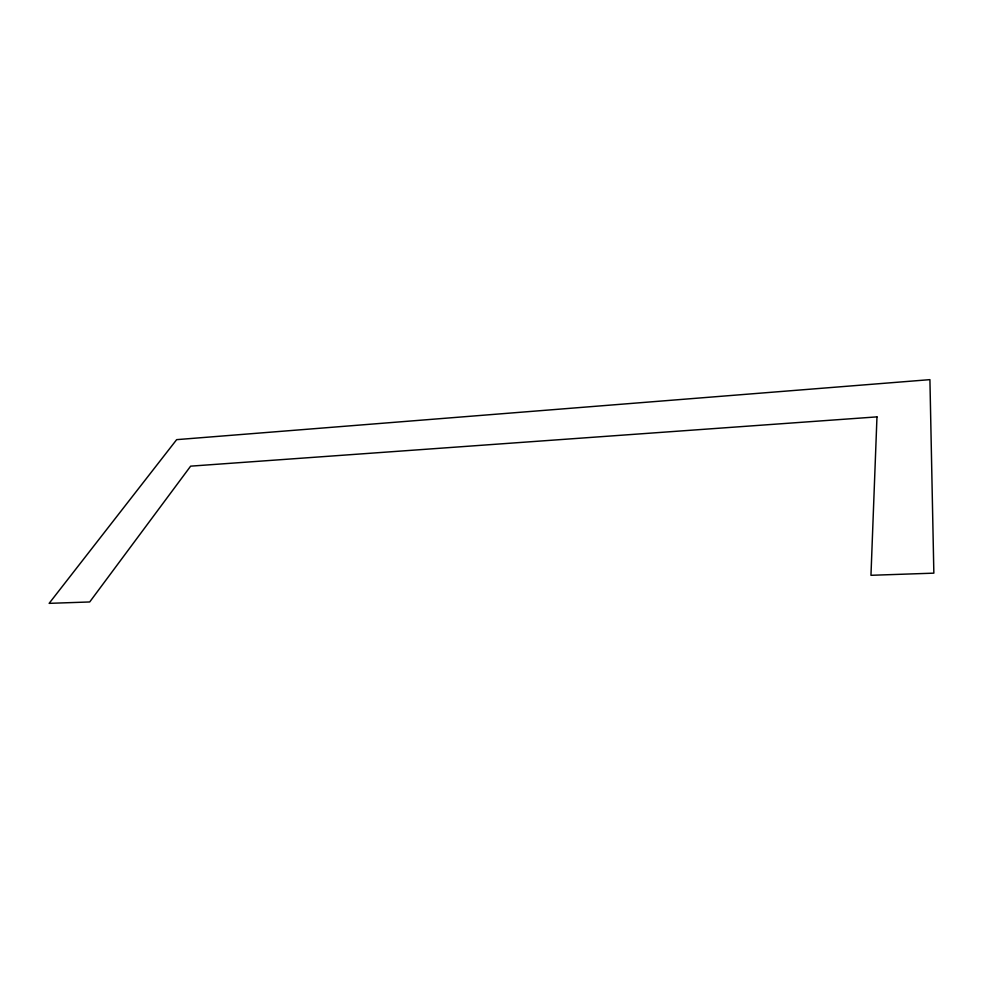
<?xml version="1.0" encoding="UTF-8"?>
<svg xmlns="http://www.w3.org/2000/svg" width="983" height="983" viewBox="0 0 983 983"><rect width="100%" height="100%" fill="white"/><g stroke="black" fill="none" stroke-linecap="round" stroke-linejoin="round"><path stroke-width="1.47" d="M876.971 416.878L870.963 575.301L933.85 573.15L929.918 379.647L176.657 439.647L49.15 603.353L89.699 601.965L190.641 466.151L876.971 416.878"/></g></svg>
